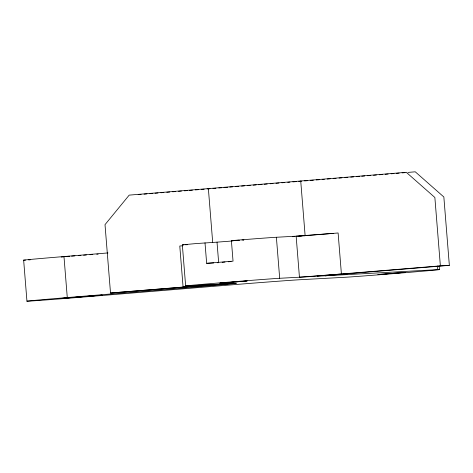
<?xml version="1.0" encoding="UTF-8"?>
<svg xmlns="http://www.w3.org/2000/svg" width="473" height="473" viewBox="0 0 473 473"><rect width="100%" height="100%" fill="white"/><g stroke="black" fill="none" stroke-linecap="round" stroke-linejoin="round"><path stroke-width="0.71" d="M243.429 240.03L243.879 239.965L241.987 240.059M218.632 262.616L218.183 262.681L218.662 262.663L217.012 242.152L196.224 243.565A48.015 0.337 -4.6 0 0 184.027 244.872M61.188 257.07L63.784 256.833M237.795 240.532L239.208 240.414M66.61 256.591L69.43 256.354M205.004 242.809L206.654 263.319L233.041 261.149L231.392 240.633L242.407 239.758A48.015 0.337 -4.6 0 1 276.386 237.263L305.126 235.69L300.727 180.993M222.144 262.29L224.971 262.048M138.181 194.634L141.114 194.391M144.046 194.149L146.979 193.906M149.911 193.664L152.844 193.427M155.043 193.244L157.976 193.002M160.909 192.759L163.841 192.517M166.768 192.28L169.701 192.038M172.633 191.796L175.566 191.553M178.498 191.311L181.431 191.068M184.364 190.826L187.296 190.589M189.496 190.406L192.428 190.164M195.361 189.921L198.288 189.679M201.22 189.442L204.153 189.2M207.085 188.958L210.018 188.715M212.951 188.473L215.883 188.23M218.816 187.988L221.748 187.751M223.948 187.568L227.608 187.267M229.807 187.083L232.74 186.841M235.672 186.604L238.605 186.362M241.537 186.12L244.47 185.877M247.403 185.635L250.335 185.392M253.268 185.156L256.2 184.913M258.394 184.73L262.06 184.429M264.259 184.245L267.192 184.009M270.124 183.766L273.057 183.524M275.99 183.282L278.922 183.039M281.855 182.797L284.787 182.554M287.72 182.318L289.914 182.135M292.846 181.892L296.512 181.591M298.711 181.407L301.644 181.171M304.577 180.928L307.509 180.686M310.442 180.444L313.374 180.201M316.307 179.959L319.234 179.722M322.166 179.48L324.366 179.297M327.298 179.054L330.231 178.812M333.163 178.569L336.096 178.333M339.029 178.09L341.961 177.848M344.894 177.606L347.826 177.363M350.753 177.121L353.686 176.884M356.618 176.642L359.551 176.399M361.75 176.216L364.683 175.974M367.616 175.737L370.548 175.495M373.481 175.252L376.413 175.01M379.34 174.768L382.273 174.525M385.205 174.283L388.138 174.046M391.07 173.804L394.003 173.561M396.203 173.378L399.135 173.136M402.068 172.899L405 172.657M407.933 172.414L415.259 171.811L443.851 196.987L449.35 265.353L317.407 276.226L437.767 269.645L437.472 265.986M233.088 240.928L217.012 242.152M182.714 245.777L179.781 246.013L183.081 287.04L208.286 284.776L207.085 284.811M292.663 236.719L294.862 236.535M298.528 236.234L302.194 235.932M303.66 235.814L338.112 232.976L341.411 273.997L299.444 277.208L296.145 236.181L333.731 233.331M107.956 252.931L63.979 256.549A54.874 0.384 -4.6 0 0 25.572 260.115M74.947 255.899L71.577 256.135M228.264 261.776L231.09 261.545M449.35 265.353L440.369 265.85L434.864 197.478L406.277 172.302L129.2 195.124L105.012 224.645L110.516 293.018L216.066 284.32M440.369 265.85L308.426 276.717L279.685 278.284A48.015 0.337 -4.6 0 0 220.932 282.777A48.015 0.337 -4.6 0 0 187.326 285.893L234.034 283.339A68.591 0.479 -4.6 0 1 186.025 287.791L67.278 297.57A54.874 0.384 -4.6 0 0 28.871 301.135A54.874 0.384 -4.6 0 0 96.019 296.003L214.766 286.224A68.591 0.479 -4.6 0 1 298.7 279.803L345.408 277.255A48.015 0.337 -4.6 0 0 404.161 272.761A48.015 0.337 -4.6 0 0 437.767 269.645M225.047 283.83L110.516 293.018M192.062 286.549L234.034 283.339M350.392 273.506L325.188 275.765L326.388 275.735M78.264 255.627L80.918 255.414M83.579 255.207L86.405 254.988M89.953 254.716L92.791 254.504M96.758 254.226L98.142 254.137M231.392 240.633L239.161 240.213M185.487 244.789L187.686 244.671M69.501 256.248L63.979 256.549L67.278 297.57M206.654 263.319L213.719 262.935M217.249 262.74L218.662 262.663M439.151 265.932L439.447 269.598M276.386 237.263L279.685 278.284M208.368 188.603L212.708 242.572M182.347 244.919L185.647 285.94M23.65 260.168L26.949 301.189M30.219 259.819A54.874 0.384 -4.6 0 1 28.622 259.925M61.815 298.345L61.135 298.439L102.162 295.134L61.815 298.345M220.282 283.126L219.833 283.191L247.178 280.986L220.282 283.126M378.365 274.488L377.909 274.553L405.26 272.347L378.365 274.488"/></g></svg>
